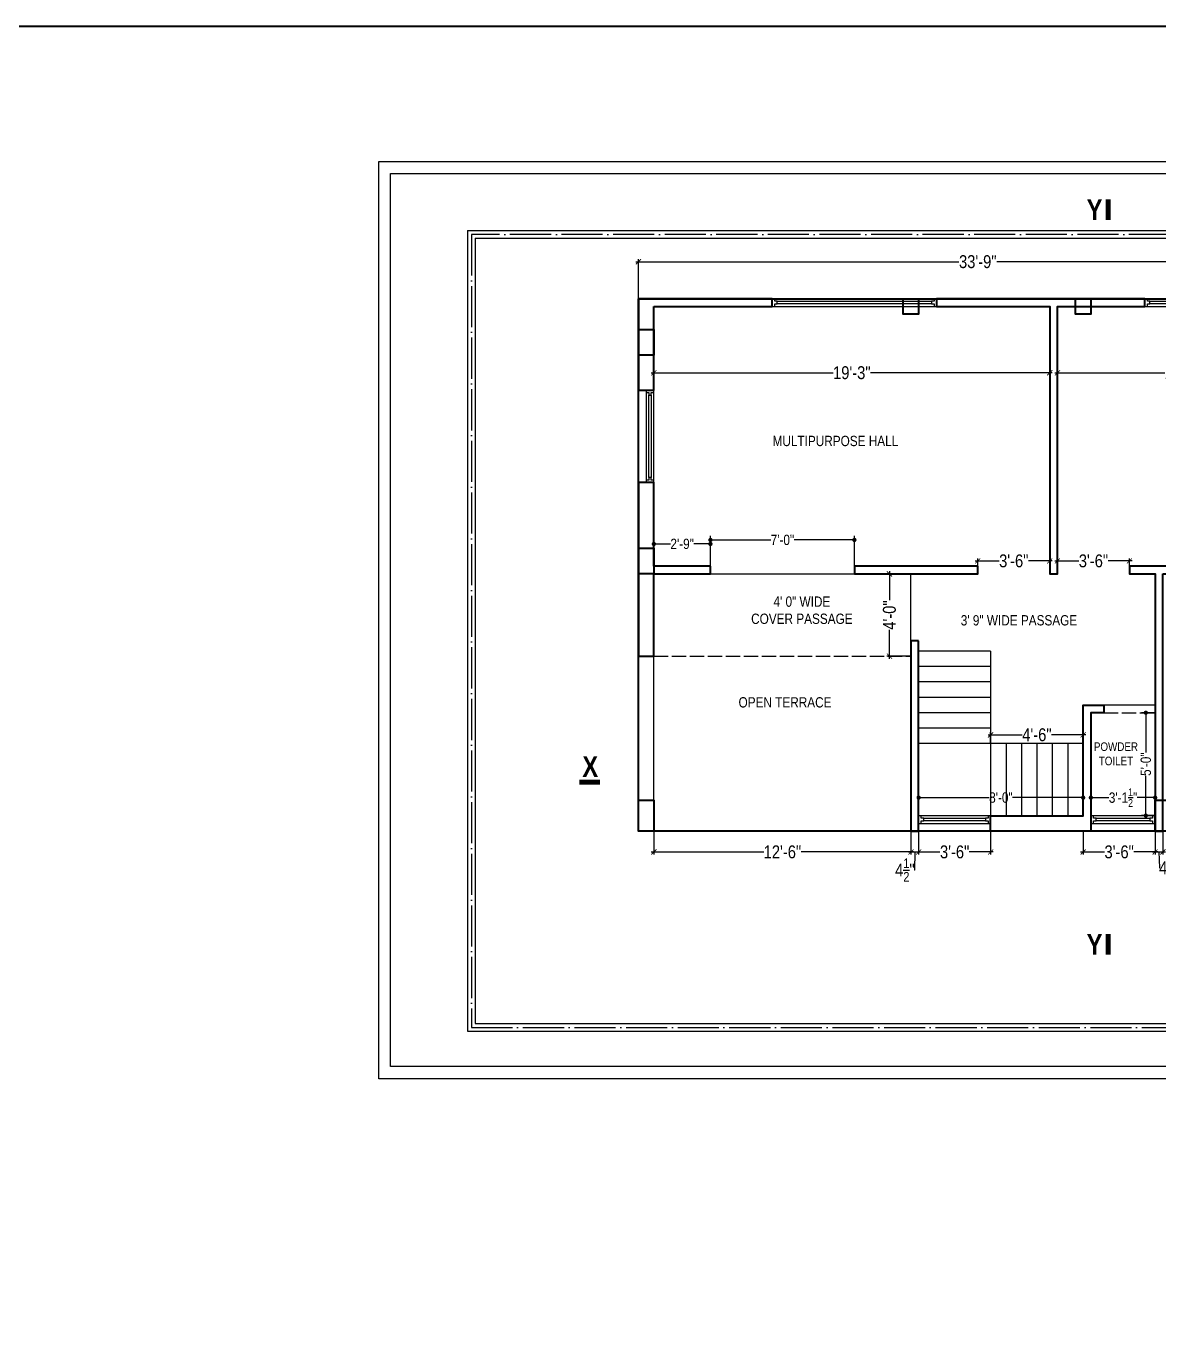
# Model space of a CAD drawing. Header units: millimetres. Extents: x 56222 to 120458, y -162468 to -121287.
# Drawn here: x 119371 to 120032, y -161524 to -160766 of the extents above; entities that cross this region are included whole.
import ezdxf

# ---------------------------------------------------------------- set-up
doc = ezdxf.new("R2010")
doc.units = ezdxf.units.MM
doc.header["$MEASUREMENT"] = 0
doc.header["$PDMODE"] = 35
doc.linetypes.add('ACAD_ISO02W100', pattern=[15, 12, -3])
doc.linetypes.add('ACAD_ISO04W100', pattern=[30, 24, -3, 0, -3])
doc.layers.get('Defpoints').update_dxf_attribs({"color": 220})
for name, color, linetype, lineweight in [('COLUMN', 1, 'Continuous', 30), ('ELEVATION', 250, 'Continuous', 9), ('FIRST FLOOR', 7, 'Continuous', 9), ('FIRST FLOOR_( STAIR )', 47, 'Continuous', 9), ('GROUND FLOOR', 7, 'Continuous', 9), ('GROUND FLOOR ( DW_RAIL )', 7, 'Continuous', 9), ('SECOND FLOOR', 7, 'Continuous', 9), ('SECOND FLOOR  ( PLINE )', 251, 'Continuous', 30), ('SECOND FLOOR ( DIM )', 7, 'Continuous', 9), ('SECOND FLOOR ( DW_RAIL )', 7, 'Continuous', 9), ('SECOND FLOOR ( PLine )', 7, 'Continuous', 30), ('SECOND FLOOR ( TEXT )', 7, 'Continuous', 9), ('SECTION', 7, 'Continuous', 9), ('X_SHEET', 7, 'Continuous', 9)]:
    doc.layers.add(name, color=color, linetype=linetype, lineweight=lineweight)
doc.styles.add('Cn BT~6', font='swissc.ttf', dxfattribs={"height": 6})
doc.styles.add("Cn_BT_0'-0", font='swissc.ttf')
doc.styles.add('Cn_BT_7½', font='swissc.ttf', dxfattribs={"height": 7.5})
doc.styles.add('KATHA', font='swissc.ttf')
doc.dimstyles.new('Cn BT~6', dxfattribs={"dimtxt": 0.18, "dimasz": 2.5, "dimexe": 2.5, "dimexo": 0, "dimgap": 0.09, "dimtad": 0, "dimdec": 3, "dimzin": 3, "dimdsep": 46, "dimlunit": 4, "dimtxsty": 'Cn BT~6', "dimblk": 'DOT', "dimcen": 0.09, "dimdle": 2, "dimclrd": 250, "dimclre": 250, "dimclrt": 5, "dimadec": 0, "dimazin": 0, "dimtfac": 0.75, "dimtdec": 3, "dimtofl": 0, "dimtmove": 0, "dimatfit": 3, "dimfxl": 1, "dimtolj": 1, "dimtzin": 0, "dimlwd": 15, "dimlwe": 15, "dimarcsym": 0})
doc.dimstyles.new('Cn_BT_7½', dxfattribs={"dimtxt": 9, "dimasz": 3, "dimexe": 1.5, "dimexo": 0, "dimgap": 0.09, "dimtad": 0, "dimdec": 3, "dimzin": 3, "dimdsep": 46, "dimlunit": 4, "dimtxsty": 'Cn_BT_7½', "dimblk": 'ARCHTICK', "dimcen": 0.09, "dimdle": 1.5, "dimclrd": 251, "dimclre": 251, "dimclrt": 14, "dimadec": 0, "dimazin": 0, "dimtfac": 0.75, "dimtdec": 3, "dimtofl": 0, "dimtmove": 0, "dimatfit": 3, "dimfxl": 0, "dimtolj": 1, "dimtzin": 0, "dimlwd": 15, "dimlwe": 15, "dimarcsym": 0})

# ---------------------------------------------------------------- blocks, each defined once
blk = doc.blocks.new('_ArchTick')
at = {"color": 0, "linetype": 'ByBlock', "const_width": 0.15}
blk.add_lwpolyline([(-0.5, -0.5), (0.5, 0.5)], dxfattribs=at)
blk = doc.blocks.new('*D501')
at = {"layer": 'Defpoints', "color": 0, "transparency": 16777216}
for p in [(119972.99, -160957.75), (120119.99, -160957.75), (120119.99, -160967.95)]:
    blk.add_point(p, dxfattribs=at)
at = {"layer": 'SECOND FLOOR ( DIM )', "color": 251, "lineweight": 15, "transparency": 16777216}
for p, q in [((119972.99, -160957.75), (119972.99, -160969.45)), ((120119.99, -160957.75), (120119.99, -160969.45)), ((119971.49, -160967.95), (120035.63, -160967.95)), ((120121.49, -160967.95), (120057.35, -160967.95))]:
    blk.add_line(p, q, dxfattribs=at)
at = {"layer": 'SECOND FLOOR ( DIM )', "color": 251, "lineweight": 15, "transparency": 16777216, "xscale": 3, "yscale": 3, "zscale": 3, "rotation": 180}
blk.add_blockref('_ArchTick', (119972.99, -160967.95), dxfattribs=at)
at = {"layer": 'SECOND FLOOR ( DIM )', "color": 251, "lineweight": 15, "transparency": 16777216, "xscale": 3, "yscale": 3, "zscale": 3}
blk.add_blockref('_ArchTick', (120119.99, -160967.95), dxfattribs=at)
at = {"layer": 'SECOND FLOOR ( DIM )', "color": 14, "transparency": 16777216, "insert": (120046.49, -160967.95), "char_height": 7.5, "attachment_point": 5, "style": 'Cn_BT_7½'}
blk.add_mtext('\\A1;12\'-3"', dxfattribs=at)
blk = doc.blocks.new('*D502')
at = {"layer": 'Defpoints', "color": 0, "transparency": 16777216}
for p in [(119737.49, -160957.75), (119968.49, -160957.75), (119737.49, -160967.95)]:
    blk.add_point(p, dxfattribs=at)
at = {"layer": 'SECOND FLOOR ( DIM )', "color": 251, "lineweight": 15, "transparency": 16777216}
for p, q in [((119737.49, -160957.75), (119737.49, -160969.45)), ((119968.49, -160957.75), (119968.49, -160969.45)), ((119735.99, -160967.95), (119842.13, -160967.95)), ((119969.99, -160967.95), (119863.85, -160967.95))]:
    blk.add_line(p, q, dxfattribs=at)
at = {"layer": 'SECOND FLOOR ( DIM )', "color": 251, "lineweight": 15, "transparency": 16777216, "xscale": 3, "yscale": 3, "zscale": 3, "rotation": 180}
blk.add_blockref('_ArchTick', (119737.49, -160967.95), dxfattribs=at)
at = {"layer": 'SECOND FLOOR ( DIM )', "color": 251, "lineweight": 15, "transparency": 16777216, "xscale": 3, "yscale": 3, "zscale": 3}
blk.add_blockref('_ArchTick', (119968.49, -160967.95), dxfattribs=at)
at = {"layer": 'SECOND FLOOR ( DIM )', "color": 14, "transparency": 16777216, "insert": (119852.99, -160967.95), "char_height": 7.5, "attachment_point": 5, "style": 'Cn_BT_7½'}
blk.add_mtext('\\A1;19\'-3"', dxfattribs=at)
blk = doc.blocks.new('*D503')
at = {"layer": 'Defpoints', "color": 0, "transparency": 16777216}
for p in [(119728.49, -160903.19), (119728.49, -160924.75), (120133.49, -160924.75)]:
    blk.add_point(p, dxfattribs=at)
at = {"layer": 'SECOND FLOOR ( DIM )', "color": 251, "lineweight": 15, "transparency": 16777216}
for p, q in [((119726.99, -160903.19), (119915.45, -160903.19)), ((119728.49, -160924.75), (119728.49, -160901.69)), ((120134.99, -160903.19), (119937.52, -160903.19)), ((120133.49, -160924.75), (120133.49, -160901.69))]:
    blk.add_line(p, q, dxfattribs=at)
at = {"layer": 'SECOND FLOOR ( DIM )', "color": 251, "lineweight": 15, "transparency": 16777216, "xscale": 3, "yscale": 3, "zscale": 3, "rotation": 180}
blk.add_blockref('_ArchTick', (119728.49, -160903.19), dxfattribs=at)
at = {"layer": 'SECOND FLOOR ( DIM )', "color": 251, "lineweight": 15, "transparency": 16777216, "xscale": 3, "yscale": 3, "zscale": 3}
blk.add_blockref('_ArchTick', (120133.49, -160903.19), dxfattribs=at)
at = {"layer": 'SECOND FLOOR ( DIM )', "color": 14, "transparency": 16777216, "insert": (119926.49, -160903.19), "char_height": 7.5, "attachment_point": 5, "style": 'Cn_BT_7½'}
blk.add_mtext('\\A1;33\'-9"', dxfattribs=at)
blk = doc.blocks.new('_Dot')
at = {"color": 0, "linetype": 'ByBlock', "lineweight": -2}
blk.add_line((-0.5, 0), (-1, 0), dxfattribs=at)
at = {"color": 0, "linetype": 'ByBlock', "const_width": 0.5}
blk.add_lwpolyline([(-0.25, 0, 1), (0.25, 0, 1)], format="xyb", close=True, dxfattribs=at)
blk = doc.blocks.new('*D504')
at = {"layer": 'Defpoints', "color": 0, "transparency": 16777216}
for p in [(119891.99, -161208.25), (119987.99, -161208.25), (119987.99, -161215.73)]:
    blk.add_point(p, dxfattribs=at)
at = {"layer": 'SECOND FLOOR ( DIM )', "color": 250, "lineweight": 15, "transparency": 16777216}
for p, q in [((119891.99, -161208.25), (119891.99, -161218.23)), ((119987.99, -161208.25), (119987.99, -161218.23)), ((119894.49, -161215.73), (119933.15, -161215.73)), ((119985.49, -161215.73), (119946.83, -161215.73))]:
    blk.add_line(p, q, dxfattribs=at)
at = {"layer": 'SECOND FLOOR ( DIM )', "color": 250, "lineweight": 15, "transparency": 16777216, "xscale": 2.5, "yscale": 2.5, "zscale": 2.5, "rotation": 180}
blk.add_blockref('_Dot', (119891.99, -161215.73), dxfattribs=at)
at = {"layer": 'SECOND FLOOR ( DIM )', "color": 250, "lineweight": 15, "transparency": 16777216, "xscale": 2.5, "yscale": 2.5, "zscale": 2.5}
blk.add_blockref('_Dot', (119987.99, -161215.73), dxfattribs=at)
at = {"layer": 'SECOND FLOOR ( DIM )', "color": 5, "transparency": 16777216, "insert": (119939.99, -161215.73), "char_height": 6, "attachment_point": 5, "style": 'Cn BT~6'}
blk.add_mtext('\\A1;8\'-0"', dxfattribs=at)
blk = doc.blocks.new('*D505')
at = {"layer": 'Defpoints', "color": 0, "transparency": 16777216}
for p in [(119933.99, -161184.25), (119987.99, -161179.11), (119987.99, -161184.25)]:
    blk.add_point(p, dxfattribs=at)
at = {"layer": 'SECOND FLOOR ( DIM )', "color": 251, "lineweight": 15, "transparency": 16777216}
for p, q in [((119933.99, -161184.25), (119933.99, -161177.61)), ((119987.99, -161184.25), (119987.99, -161177.61)), ((119932.49, -161179.11), (119952.39, -161179.11)), ((119989.49, -161179.11), (119969.59, -161179.11))]:
    blk.add_line(p, q, dxfattribs=at)
at = {"layer": 'SECOND FLOOR ( DIM )', "color": 251, "lineweight": 15, "transparency": 16777216, "xscale": 3, "yscale": 3, "zscale": 3, "rotation": 180}
blk.add_blockref('_ArchTick', (119933.99, -161179.11), dxfattribs=at)
at = {"layer": 'SECOND FLOOR ( DIM )', "color": 251, "lineweight": 15, "transparency": 16777216, "xscale": 3, "yscale": 3, "zscale": 3}
blk.add_blockref('_ArchTick', (119987.99, -161179.11), dxfattribs=at)
at = {"layer": 'SECOND FLOOR ( DIM )', "color": 14, "transparency": 16777216, "insert": (119960.99, -161179.11), "char_height": 7.5, "attachment_point": 5, "style": 'Cn_BT_7½'}
blk.add_mtext('\\A1;4\'-6"', dxfattribs=at)
blk = doc.blocks.new('*D506')
at = {"layer": 'Defpoints', "color": 0, "transparency": 16777216}
for p in [(119737.49, -161235.25), (119887.49, -161235.25), (119887.49, -161247.43)]:
    blk.add_point(p, dxfattribs=at)
at = {"layer": 'SECOND FLOOR ( DIM )', "color": 251, "lineweight": 15, "transparency": 16777216}
for p, q in [((119737.49, -161235.25), (119737.49, -161248.93)), ((119887.49, -161235.25), (119887.49, -161248.93)), ((119735.99, -161247.43), (119801.63, -161247.43)), ((119888.99, -161247.43), (119823.35, -161247.43))]:
    blk.add_line(p, q, dxfattribs=at)
at = {"layer": 'SECOND FLOOR ( DIM )', "color": 251, "lineweight": 15, "transparency": 16777216, "xscale": 3, "yscale": 3, "zscale": 3, "rotation": 180}
blk.add_blockref('_ArchTick', (119737.49, -161247.43), dxfattribs=at)
at = {"layer": 'SECOND FLOOR ( DIM )', "color": 251, "lineweight": 15, "transparency": 16777216, "xscale": 3, "yscale": 3, "zscale": 3}
blk.add_blockref('_ArchTick', (119887.49, -161247.43), dxfattribs=at)
at = {"layer": 'SECOND FLOOR ( DIM )', "color": 14, "transparency": 16777216, "insert": (119812.49, -161247.43), "char_height": 7.5, "attachment_point": 5, "style": 'Cn_BT_7½'}
blk.add_mtext('\\A1;12\'-6"', dxfattribs=at)
blk = doc.blocks.new('*D507')
at = {"layer": 'Defpoints', "color": 0, "transparency": 16777216}
for p in [(119887.49, -161235.25), (119891.99, -161235.25), (119891.99, -161247.43)]:
    blk.add_point(p, dxfattribs=at)
at = {"layer": 'SECOND FLOOR ( DIM )', "color": 251, "lineweight": 15, "transparency": 16777216}
for p, q in [((119887.49, -161235.25), (119887.49, -161248.93)), ((119891.99, -161235.25), (119891.99, -161248.93)), ((119885.99, -161247.43), (119893.49, -161247.43)), ((119889.74, -161247.43), (119889.51, -161257.98)), ((119889.51, -161257.98), (119889.33, -161257.98))]:
    blk.add_line(p, q, dxfattribs=at)
at = {"layer": 'SECOND FLOOR ( DIM )', "color": 251, "lineweight": 15, "transparency": 16777216, "xscale": 3, "yscale": 3, "zscale": 3, "rotation": 180}
blk.add_blockref('_ArchTick', (119887.49, -161247.43), dxfattribs=at)
at = {"layer": 'SECOND FLOOR ( DIM )', "color": 251, "lineweight": 15, "transparency": 16777216, "xscale": 3, "yscale": 3, "zscale": 3}
blk.add_blockref('_ArchTick', (119891.99, -161247.43), dxfattribs=at)
at = {"layer": 'SECOND FLOOR ( DIM )', "color": 14, "transparency": 16777216, "insert": (119883.96, -161257.98), "char_height": 7.5, "attachment_point": 5, "style": 'Cn_BT_7½'}
blk.add_mtext('\\A1;4{\\H0.75x;\\S1/2;}"', dxfattribs=at)
blk = doc.blocks.new('*D508')
at = {"layer": 'Defpoints', "color": 0, "transparency": 16777216}
for p in [(119891.99, -161235.25), (119933.99, -161235.25), (119933.99, -161247.43)]:
    blk.add_point(p, dxfattribs=at)
at = {"layer": 'SECOND FLOOR ( DIM )', "color": 251, "lineweight": 15, "transparency": 16777216}
for p, q in [((119891.99, -161235.25), (119891.99, -161248.93)), ((119933.99, -161235.25), (119933.99, -161248.93)), ((119890.49, -161247.43), (119904.44, -161247.43)), ((119935.49, -161247.43), (119921.54, -161247.43))]:
    blk.add_line(p, q, dxfattribs=at)
at = {"layer": 'SECOND FLOOR ( DIM )', "color": 251, "lineweight": 15, "transparency": 16777216, "xscale": 3, "yscale": 3, "zscale": 3, "rotation": 180}
blk.add_blockref('_ArchTick', (119891.99, -161247.43), dxfattribs=at)
at = {"layer": 'SECOND FLOOR ( DIM )', "color": 251, "lineweight": 15, "transparency": 16777216, "xscale": 3, "yscale": 3, "zscale": 3}
blk.add_blockref('_ArchTick', (119933.99, -161247.43), dxfattribs=at)
at = {"layer": 'SECOND FLOOR ( DIM )', "color": 14, "transparency": 16777216, "insert": (119912.99, -161247.43), "char_height": 7.5, "attachment_point": 5, "style": 'Cn_BT_7½'}
blk.add_mtext('\\A1;3\'-6"', dxfattribs=at)
blk = doc.blocks.new('*D509')
at = {"layer": 'Defpoints', "color": 0, "transparency": 16777216}
for p in [(119987.99, -161235.25), (120029.99, -161235.25), (120029.99, -161247.43)]:
    blk.add_point(p, dxfattribs=at)
at = {"layer": 'SECOND FLOOR ( DIM )', "color": 251, "lineweight": 15, "transparency": 16777216}
for p, q in [((119987.99, -161235.25), (119987.99, -161248.93)), ((120029.99, -161235.25), (120029.99, -161248.93)), ((119986.49, -161247.43), (120000.44, -161247.43)), ((120031.49, -161247.43), (120017.54, -161247.43))]:
    blk.add_line(p, q, dxfattribs=at)
at = {"layer": 'SECOND FLOOR ( DIM )', "color": 251, "lineweight": 15, "transparency": 16777216, "xscale": 3, "yscale": 3, "zscale": 3, "rotation": 180}
blk.add_blockref('_ArchTick', (119987.99, -161247.43), dxfattribs=at)
at = {"layer": 'SECOND FLOOR ( DIM )', "color": 251, "lineweight": 15, "transparency": 16777216, "xscale": 3, "yscale": 3, "zscale": 3}
blk.add_blockref('_ArchTick', (120029.99, -161247.43), dxfattribs=at)
at = {"layer": 'SECOND FLOOR ( DIM )', "color": 14, "transparency": 16777216, "insert": (120008.99, -161247.43), "char_height": 7.5, "attachment_point": 5, "style": 'Cn_BT_7½'}
blk.add_mtext('\\A1;3\'-6"', dxfattribs=at)
blk = doc.blocks.new('*D511')
at = {"layer": 'Defpoints', "color": 0, "transparency": 16777216}
for p in [(120029.99, -161235.25), (120034.49, -161235.25), (120034.49, -161247.43)]:
    blk.add_point(p, dxfattribs=at)
at = {"layer": 'SECOND FLOOR ( DIM )', "color": 251, "lineweight": 15, "transparency": 16777216}
for p, q in [((120029.99, -161235.25), (120029.99, -161248.93)), ((120034.49, -161235.25), (120034.49, -161248.93)), ((120028.49, -161247.43), (120035.99, -161247.43)), ((120032.24, -161247.43), (120032.47, -161256.71)), ((120032.47, -161256.71), (120032.65, -161256.71))]:
    blk.add_line(p, q, dxfattribs=at)
at = {"layer": 'SECOND FLOOR ( DIM )', "color": 251, "lineweight": 15, "transparency": 16777216, "xscale": 3, "yscale": 3, "zscale": 3, "rotation": 180}
blk.add_blockref('_ArchTick', (120029.99, -161247.43), dxfattribs=at)
at = {"layer": 'SECOND FLOOR ( DIM )', "color": 251, "lineweight": 15, "transparency": 16777216, "xscale": 3, "yscale": 3, "zscale": 3}
blk.add_blockref('_ArchTick', (120034.49, -161247.43), dxfattribs=at)
at = {"layer": 'SECOND FLOOR ( DIM )', "color": 14, "transparency": 16777216, "insert": (120038.01, -161256.71), "char_height": 7.5, "attachment_point": 5, "style": 'Cn_BT_7½'}
blk.add_mtext('\\A1;4{\\H0.75x;\\S1/2;}"', dxfattribs=at)
blk = doc.blocks.new('*D514')
at = {"layer": 'Defpoints', "color": 0, "transparency": 16777216}
for p in [(119891.99, -161085.25), (119874.94, -161133.25), (119887.49, -161133.25)]:
    blk.add_point(p, dxfattribs=at)
at = {"layer": 'SECOND FLOOR ( DIM )', "color": 251, "lineweight": 15, "transparency": 16777216}
for p, q in [((119891.99, -161085.25), (119873.44, -161085.25)), ((119874.94, -161083.75), (119874.94, -161100.65)), ((119874.94, -161134.75), (119874.94, -161117.85)), ((119887.49, -161133.25), (119873.44, -161133.25))]:
    blk.add_line(p, q, dxfattribs=at)
at = {"layer": 'SECOND FLOOR ( DIM )', "color": 251, "lineweight": 15, "transparency": 16777216, "xscale": 3, "yscale": 3, "zscale": 3}
for p, rotation in [((119874.94, -161085.25), 90), ((119874.94, -161133.25), 270)]:
    blk.add_blockref('_ArchTick', p, dxfattribs=dict(at, rotation=rotation))
at = {"layer": 'SECOND FLOOR ( DIM )', "color": 14, "transparency": 16777216, "insert": (119874.94, -161109.25), "char_height": 7.5, "attachment_point": 5, "rotation": 90, "style": 'Cn_BT_7½'}
blk.add_mtext('\\A1;4\'-0"', dxfattribs=at)
blk = doc.blocks.new('*D516')
at = {"layer": 'Defpoints', "color": 0, "transparency": 16777216}
for p in [(119972.99, -161077.7), (119972.99, -161085.25), (120014.99, -161085.25)]:
    blk.add_point(p, dxfattribs=at)
at = {"layer": 'SECOND FLOOR ( DIM )', "color": 251, "lineweight": 15, "transparency": 16777216}
for p, q in [((119971.49, -161077.7), (119985.44, -161077.7)), ((119972.99, -161085.25), (119972.99, -161076.2)), ((120016.49, -161077.7), (120002.54, -161077.7)), ((120014.99, -161085.25), (120014.99, -161076.2))]:
    blk.add_line(p, q, dxfattribs=at)
at = {"layer": 'SECOND FLOOR ( DIM )', "color": 251, "lineweight": 15, "transparency": 16777216, "xscale": 3, "yscale": 3, "zscale": 3, "rotation": 180}
blk.add_blockref('_ArchTick', (119972.99, -161077.7), dxfattribs=at)
at = {"layer": 'SECOND FLOOR ( DIM )', "color": 251, "lineweight": 15, "transparency": 16777216, "xscale": 3, "yscale": 3, "zscale": 3}
blk.add_blockref('_ArchTick', (120014.99, -161077.7), dxfattribs=at)
at = {"layer": 'SECOND FLOOR ( DIM )', "color": 14, "transparency": 16777216, "insert": (119993.99, -161077.7), "char_height": 7.5, "attachment_point": 5, "style": 'Cn_BT_7½'}
blk.add_mtext('\\A1;3\'-6"', dxfattribs=at)
blk = doc.blocks.new('*D517')
at = {"layer": 'Defpoints', "color": 0, "transparency": 16777216}
for p in [(119926.49, -161077.7), (119926.49, -161085.25), (119968.49, -161085.25)]:
    blk.add_point(p, dxfattribs=at)
at = {"layer": 'SECOND FLOOR ( DIM )', "color": 251, "lineweight": 15, "transparency": 16777216}
for p, q in [((119924.99, -161077.7), (119938.94, -161077.7)), ((119926.49, -161085.25), (119926.49, -161076.2)), ((119969.99, -161077.7), (119956.04, -161077.7)), ((119968.49, -161085.25), (119968.49, -161076.2))]:
    blk.add_line(p, q, dxfattribs=at)
at = {"layer": 'SECOND FLOOR ( DIM )', "color": 251, "lineweight": 15, "transparency": 16777216, "xscale": 3, "yscale": 3, "zscale": 3, "rotation": 180}
blk.add_blockref('_ArchTick', (119926.49, -161077.7), dxfattribs=at)
at = {"layer": 'SECOND FLOOR ( DIM )', "color": 251, "lineweight": 15, "transparency": 16777216, "xscale": 3, "yscale": 3, "zscale": 3}
blk.add_blockref('_ArchTick', (119968.49, -161077.7), dxfattribs=at)
at = {"layer": 'SECOND FLOOR ( DIM )', "color": 14, "transparency": 16777216, "insert": (119947.49, -161077.7), "char_height": 7.5, "attachment_point": 5, "style": 'Cn_BT_7½'}
blk.add_mtext('\\A1;3\'-6"', dxfattribs=at)
blk = doc.blocks.new('*D518')
at = {"layer": 'Defpoints', "color": 0, "transparency": 16777216}
for p in [(119992.49, -161208.25), (120029.99, -161208.25), (120029.99, -161215.73)]:
    blk.add_point(p, dxfattribs=at)
at = {"layer": 'SECOND FLOOR ( DIM )', "color": 250, "lineweight": 15, "transparency": 16777216}
for p, q in [((119992.49, -161208.25), (119992.49, -161218.23)), ((120029.99, -161208.25), (120029.99, -161218.23)), ((119994.99, -161215.73), (120003.04, -161215.73)), ((120027.49, -161215.73), (120019.44, -161215.73))]:
    blk.add_line(p, q, dxfattribs=at)
at = {"layer": 'SECOND FLOOR ( DIM )', "color": 250, "lineweight": 15, "transparency": 16777216, "xscale": 2.5, "yscale": 2.5, "zscale": 2.5, "rotation": 180}
blk.add_blockref('_Dot', (119992.49, -161215.73), dxfattribs=at)
at = {"layer": 'SECOND FLOOR ( DIM )', "color": 250, "lineweight": 15, "transparency": 16777216, "xscale": 2.5, "yscale": 2.5, "zscale": 2.5}
blk.add_blockref('_Dot', (120029.99, -161215.73), dxfattribs=at)
at = {"layer": 'SECOND FLOOR ( DIM )', "color": 5, "transparency": 16777216, "insert": (120011.24, -161215.73), "char_height": 6, "attachment_point": 5, "style": 'Cn BT~6'}
blk.add_mtext('\\A1;3\'-1{\\H0.75x;\\S1/2;}"', dxfattribs=at)
blk = doc.blocks.new('*D519')
at = {"layer": 'Defpoints', "color": 0, "transparency": 16777216}
for p in [(120024.55, -161166.25), (120029.99, -161166.25), (120029.99, -161226.25)]:
    blk.add_point(p, dxfattribs=at)
at = {"layer": 'SECOND FLOOR ( DIM )', "color": 250, "lineweight": 15, "transparency": 16777216}
for p, q in [((120029.99, -161166.25), (120022.05, -161166.25)), ((120024.55, -161168.75), (120024.55, -161189.41)), ((120024.55, -161223.75), (120024.55, -161203.1)), ((120029.99, -161226.25), (120022.05, -161226.25))]:
    blk.add_line(p, q, dxfattribs=at)
at = {"layer": 'SECOND FLOOR ( DIM )', "color": 250, "lineweight": 15, "transparency": 16777216, "xscale": 2.5, "yscale": 2.5, "zscale": 2.5}
for p, rotation in [((120024.55, -161166.25), 90), ((120024.55, -161226.25), 270)]:
    blk.add_blockref('_Dot', p, dxfattribs=dict(at, rotation=rotation))
at = {"layer": 'SECOND FLOOR ( DIM )', "color": 5, "transparency": 16777216, "insert": (120024.55, -161196.25), "char_height": 6, "attachment_point": 5, "rotation": 90, "style": 'Cn BT~6'}
blk.add_mtext('\\A1;5\'-0"', dxfattribs=at)
blk = doc.blocks.new('*D530')
at = {"layer": 'Defpoints', "color": 0, "transparency": 16777216}
for p in [(119770.49, -161067.77), (119737.49, -161080.75), (119770.49, -161080.75)]:
    blk.add_point(p, dxfattribs=at)
at = {"layer": 'ELEVATION', "color": 250, "lineweight": 15, "transparency": 16777216}
for p, q in [((119737.49, -161080.75), (119737.49, -161065.27)), ((119739.99, -161067.77), (119747.16, -161067.77)), ((119767.99, -161067.77), (119760.82, -161067.77)), ((119770.49, -161080.75), (119770.49, -161065.27))]:
    blk.add_line(p, q, dxfattribs=at)
at = {"layer": 'ELEVATION', "color": 250, "lineweight": 15, "transparency": 16777216, "xscale": 2.5, "yscale": 2.5, "zscale": 2.5, "rotation": 180}
blk.add_blockref('_Dot', (119737.49, -161067.77), dxfattribs=at)
at = {"layer": 'ELEVATION', "color": 250, "lineweight": 15, "transparency": 16777216, "xscale": 2.5, "yscale": 2.5, "zscale": 2.5}
blk.add_blockref('_Dot', (119770.49, -161067.77), dxfattribs=at)
at = {"layer": 'ELEVATION', "color": 5, "transparency": 16777216, "insert": (119753.99, -161067.77), "char_height": 6, "attachment_point": 5, "style": 'Cn BT~6'}
blk.add_mtext('\\A1;2\'-9"', dxfattribs=at)
blk = doc.blocks.new('*D531')
at = {"layer": 'Defpoints', "color": 0, "transparency": 16777216}
for p in [(119854.49, -161065.46), (119770.49, -161080.75), (119854.49, -161080.75)]:
    blk.add_point(p, dxfattribs=at)
at = {"layer": 'ELEVATION', "color": 250, "lineweight": 15, "transparency": 16777216}
for p, q in [((119770.49, -161080.75), (119770.49, -161062.96)), ((119854.49, -161080.75), (119854.49, -161062.96)), ((119772.99, -161065.46), (119805.65, -161065.46)), ((119851.99, -161065.46), (119819.33, -161065.46))]:
    blk.add_line(p, q, dxfattribs=at)
at = {"layer": 'ELEVATION', "color": 250, "lineweight": 15, "transparency": 16777216, "xscale": 2.5, "yscale": 2.5, "zscale": 2.5, "rotation": 180}
blk.add_blockref('_Dot', (119770.49, -161065.46), dxfattribs=at)
at = {"layer": 'ELEVATION', "color": 250, "lineweight": 15, "transparency": 16777216, "xscale": 2.5, "yscale": 2.5, "zscale": 2.5}
blk.add_blockref('_Dot', (119854.49, -161065.46), dxfattribs=at)
at = {"layer": 'ELEVATION', "color": 5, "transparency": 16777216, "insert": (119812.49, -161065.46), "char_height": 6, "attachment_point": 5, "style": 'Cn BT~6'}
blk.add_mtext('\\A1;7\'-0"', dxfattribs=at)

msp = doc.modelspace()

# ---------------------------------------------------------------- linework, layer by layer
at = {"layer": 'COLUMN'}
for points in [[(119882.98909, -160924.7529), (119891.98909, -160924.7529), (119891.98909, -160933.7529), (119882.98909, -160933.7529)], [(119983.48909, -160924.7529), (119992.48909, -160924.7529), (119992.48909, -160933.7529), (119983.48909, -160933.7529)], [(119728.48909, -160942.7529), (119737.48909, -160942.7529), (119737.48909, -160957.7529), (119728.48909, -160957.7529)], [(119728.48909, -161070.2529), (119737.48909, -161070.2529), (119737.48909, -161085.2529), (119728.48909, -161085.2529)], [(119728.48909, -161217.2529), (119737.48909, -161217.2529), (119737.48909, -161235.2529), (119728.48909, -161235.2529)], [(120029.98909, -161217.2529), (120038.98909, -161217.2529), (120038.98909, -161235.2529), (120029.98909, -161235.2529)]]:
    msp.add_lwpolyline(points, close=True, dxfattribs=at)
at = {"layer": 'Defpoints', "color": 6, "lineweight": 30}
msp.add_lwpolyline([(119728.48909, -160924.7529), (120128.98909, -160924.75288), (120128.9891, -161235.2529), (119728.48909, -161235.2529)], close=True, dxfattribs=at)
at = {"layer": 'FIRST FLOOR', "color": 1}
msp.add_line((119933.98909, -161226.2529), (119933.98909, -161235.2529), dxfattribs=at)
at = {"layer": 'FIRST FLOOR_( STAIR )'}
for p, q in [((119933.98909, -161130.2529), (119891.98909, -161130.2529)), ((119933.98909, -161130.2529), (119933.98909, -161226.2529)), ((119933.98909, -161139.2529), (119891.98909, -161139.2529)), ((119933.98909, -161148.2529), (119891.98909, -161148.2529)), ((119933.98909, -161157.2529), (119891.98909, -161157.2529)), ((119933.98909, -161166.2529), (119891.98909, -161166.2529)), ((119933.98909, -161175.2529), (119891.98909, -161175.2529)), ((119987.98909, -161184.2529), (119891.98909, -161184.2529)), ((119942.98909, -161184.2529), (119942.98909, -161226.2529)), ((119951.98909, -161184.2529), (119951.98909, -161226.2529)), ((119960.98909, -161184.2529), (119960.98909, -161226.2529)), ((119969.98909, -161184.2529), (119969.98909, -161226.2529)), ((119978.98909, -161184.2529), (119978.98909, -161226.2529))]:
    msp.add_line(p, q, dxfattribs=at)
at = {"layer": 'GROUND FLOOR'}
for p, q in [((119628.73909, -160885.0029), (120128.98907, -160885.0029)), ((119628.73909, -160885.0029), (119628.73909, -161352.0029)), ((119633.23909, -160889.5029), (120128.98907, -160889.5029)), ((119633.23909, -160889.5029), (119633.23909, -161347.5029)), ((119628.73909, -161352.0029), (120128.98909, -161352.0029)), ((119633.23909, -161347.5029), (120128.98909, -161347.5029))]:
    msp.add_line(p, q, dxfattribs=at)
at = {"layer": 'GROUND FLOOR', "color": 1, "linetype": 'ACAD_ISO04W100'}
msp.add_lwpolyline([(120128.98907, -160887.2529), (119630.98909, -160887.2529), (119630.98909, -161349.7529), (120128.98909, -161349.7529)], dxfattribs=at)
at = {"layer": 'GROUND FLOOR ( DW_RAIL )'}
for points in [[(119933.98909, -161226.2529), (119932.48909, -161226.2529), (119932.48909, -161227.7529), (119930.98909, -161227.7529), (119930.98909, -161229.2529), (119894.98909, -161229.2529), (119894.98909, -161227.7529), (119893.48909, -161227.7529), (119893.48909, -161226.2529), (119891.98909, -161226.2529), (119891.98909, -161230.7529), (119893.48909, -161230.7529), (119893.48909, -161229.2529), (119894.98909, -161229.2529), (119894.98909, -161227.7529), (119930.98909, -161227.7529), (119930.98909, -161229.2529), (119932.48909, -161229.2529), (119932.48909, -161230.7529), (119933.98909, -161230.7529), (119933.98909, -161226.2529), (119891.98909, -161226.2529), (119891.98909, -161230.7529), (119933.98909, -161230.7529)], [(120029.98909, -161226.2529), (120028.48909, -161226.2529), (120028.48909, -161227.7529), (120026.98909, -161227.7529), (120026.98909, -161229.2529), (119995.48909, -161229.2529), (119995.48909, -161227.7529), (119993.98909, -161227.7529), (119993.98909, -161226.2529), (119992.48909, -161226.2529), (119992.48909, -161230.7529), (119993.98909, -161230.7529), (119993.98909, -161229.2529), (119995.48909, -161229.2529), (119995.48909, -161227.7529), (120026.98909, -161227.7529), (120026.98909, -161229.2529), (120028.48909, -161229.2529), (120028.48909, -161230.7529), (120029.98909, -161230.7529), (120029.98909, -161226.2529), (119992.48909, -161226.2529), (119992.48909, -161230.7529), (120029.98909, -161230.7529)]]:
    msp.add_lwpolyline(points, close=True, dxfattribs=at)
at = {"layer": 'SECOND FLOOR'}
for p, q in [((119728.48909, -160924.7529), (120128.98909, -160924.7529)), ((119728.48909, -160924.7529), (119728.48909, -161235.2529)), ((119806.48909, -160924.7529), (119806.48909, -160929.2529)), ((119902.48909, -160924.7529), (119902.48909, -160929.2529)), ((120023.98909, -160924.7529), (120023.98909, -160929.2529)), ((119737.48909, -161080.7529), (119737.48909, -160929.2529)), ((119737.48909, -160929.2529), (119968.48909, -160929.2529)), ((119968.48909, -160929.2529), (119968.48909, -161085.2529)), ((119972.98909, -160929.2529), (120119.98909, -160929.2529)), ((119972.98909, -161085.2529), (119972.98909, -160929.2529)), ((119737.48909, -160978.0029), (119728.48909, -160978.0029)), ((119737.48909, -161032.0029), (119728.48909, -161032.0029)), ((119737.48909, -161080.7529), (119770.48909, -161080.7529)), ((119737.48909, -161085.2529), (119926.48909, -161085.2529)), ((119737.48909, -161235.2529), (119737.48909, -161085.2529)), ((119770.48909, -161085.2529), (119770.48909, -161080.7529)), ((119854.48909, -161080.7529), (119926.48909, -161080.7529)), ((119854.48909, -161085.2529), (119854.48909, -161080.7529)), ((119887.48909, -161235.2529), (119887.48909, -161085.2529)), ((119926.48909, -161085.2529), (119926.48909, -161080.7529)), ((119968.48909, -161085.2529), (119972.98909, -161085.2529)), ((120014.98909, -161080.7529), (120058.48909, -161080.7529)), ((120014.98909, -161085.2529), (120014.98909, -161080.7529)), ((120014.98909, -161085.2529), (120029.98909, -161085.2529)), ((120029.98909, -161085.2529), (120029.98909, -161235.2529)), ((119887.48909, -161124.2529), (119891.98909, -161124.2529)), ((119891.98909, -161235.2529), (119891.98909, -161124.2529)), ((119737.48909, -161133.2529), (119728.48909, -161133.2529)), ((119987.98909, -161161.7529), (119987.98909, -161226.2529)), ((120029.98909, -161161.7529), (119987.98909, -161161.7529)), ((119999.98909, -161161.7529), (119999.98909, -161166.2529)), ((119999.98909, -161166.2529), (119992.48909, -161166.2529)), ((119992.48909, -161166.2529), (119992.48909, -161235.2529)), ((119987.98909, -161226.2529), (119891.98909, -161226.2529)), ((120029.98909, -161226.2529), (119992.48909, -161226.2529)), ((120128.98909, -161235.2529), (119728.48909, -161235.2529))]:
    msp.add_line(p, q, dxfattribs=at)
at = {"layer": 'SECOND FLOOR', "linetype": 'ACAD_ISO02W100', "ltscale": 0.7}
msp.add_line((119999.98909, -161166.2529), (120029.98909, -161166.2529), dxfattribs=at)
at = {"layer": 'SECOND FLOOR', "color": 1, "linetype": 'ACAD_ISO02W100', "ltscale": 0.7}
msp.add_lwpolyline([(119737.48909, -161133.2529), (119887.48909, -161133.2529)], dxfattribs=at)
at = {"layer": 'SECOND FLOOR  ( PLINE )'}
for points in [[(119737.48909, -160929.2529), (119806.48909, -160929.2529), (119806.48909, -160924.7529), (119728.48909, -160924.7529), (119728.48909, -160978.0029), (119737.48909, -160978.0029)], [(120023.98909, -160924.7529), (119902.48909, -160924.7529), (119902.48909, -160929.2529), (119968.48909, -160929.2529), (119968.48909, -161085.2529), (119972.98909, -161085.2529), (119972.98909, -160929.2529), (120023.98909, -160929.2529)], [(119770.48909, -161080.7529), (119737.48909, -161080.7529), (119737.48909, -161032.0029), (119732.98909, -161032.0029), (119728.48909, -161032.0029), (119728.48909, -161133.2529), (119737.48909, -161133.2529), (119737.48909, -161085.2529), (119770.48909, -161085.2529)], [(119926.48909, -161080.7529), (119854.48909, -161080.7529), (119854.48909, -161085.2529), (119926.48909, -161085.2529)], [(119891.98909, -161124.2529), (119887.48909, -161124.2529), (119887.48909, -161235.2529), (119891.98909, -161235.2529)]]:
    msp.add_lwpolyline(points, close=True, dxfattribs=at)
at = {"layer": 'SECOND FLOOR ( DW_RAIL )'}
for points in [[(119902.48909, -160924.7529), (119900.98909, -160924.7529), (119900.98909, -160926.2529), (119899.48909, -160926.2529), (119899.48909, -160927.7529), (119809.48909, -160927.7529), (119809.48909, -160926.2529), (119807.98909, -160926.2529), (119807.98909, -160924.7529), (119806.48909, -160924.7529), (119806.48909, -160929.2529), (119807.98909, -160929.2529), (119807.98909, -160927.7529), (119809.48909, -160927.7529), (119809.48909, -160926.2529), (119899.48909, -160926.2529), (119899.48909, -160927.7529), (119900.98909, -160927.7529), (119900.98909, -160929.2529), (119902.48909, -160929.2529), (119902.48909, -160924.7529), (119806.48909, -160924.7529), (119806.48909, -160929.2529), (119902.48909, -160929.2529)], [(120083.98909, -160924.7529), (120082.48909, -160924.7529), (120082.48909, -160926.2529), (120080.98909, -160926.2529), (120080.98909, -160927.7529), (120026.98909, -160927.7529), (120026.98909, -160926.2529), (120025.48909, -160926.2529), (120025.48909, -160924.7529), (120023.98909, -160924.7529), (120023.98909, -160929.2529), (120025.48909, -160929.2529), (120025.48909, -160927.7529), (120026.98909, -160927.7529), (120026.98909, -160926.2529), (120080.98909, -160926.2529), (120080.98909, -160927.7529), (120082.48909, -160927.7529), (120082.48909, -160929.2529), (120083.98909, -160929.2529), (120083.98909, -160924.7529), (120023.98909, -160924.7529), (120023.98909, -160929.2529), (120083.98909, -160929.2529)], [(119737.48909, -161032.0029), (119737.48909, -161030.5029), (119735.98909, -161030.5029), (119735.98909, -161029.0029), (119734.48909, -161029.0029), (119734.48909, -160981.0029), (119735.98909, -160981.0029), (119735.98909, -160979.5029), (119737.48909, -160979.5029), (119737.48909, -160978.0029), (119732.98909, -160978.0029), (119732.98909, -160979.5029), (119734.48909, -160979.5029), (119734.48909, -160981.0029), (119735.98909, -160981.0029), (119735.98909, -161029.0029), (119734.48909, -161029.0029), (119734.48909, -161030.5029), (119732.98909, -161030.5029), (119732.98909, -161032.0029), (119737.48909, -161032.0029), (119737.48909, -160978.0029), (119732.98909, -160978.0029), (119732.98909, -161032.0029)]]:
    msp.add_lwpolyline(points, close=True, dxfattribs=at)
at = {"layer": 'SECOND FLOOR ( PLine )'}
for points in [[(120034.48909, -161085.2529), (120058.48909, -161085.2529), (120058.48909, -161080.7529), (120014.98909, -161080.7529), (120014.98909, -161085.2529), (120029.98909, -161085.2529), (120029.98909, -161235.2529), (120034.48909, -161235.2529)], [(119992.48909, -161235.2529), (119933.98909, -161235.2529), (119933.98909, -161226.2529), (119987.98909, -161226.2529), (119987.98909, -161161.7529), (119999.98909, -161161.7529), (119999.98909, -161166.2529), (119992.48909, -161166.2529)]]:
    msp.add_lwpolyline(points, close=True, dxfattribs=at)
at = {"layer": 'SECTION', "color": 5}
for points in [[(120001.02608, -161301.34698, 12, 12, 0), (120004.02608, -161301.34698, 0, 0, 0), (120004.02608, -160872.84547, 12, 12, 0), (120001.02608, -160872.84547, 12, 12, 0)], [(119700.05865, -161205.2529, 12, 12, 0), (119700.05865, -161208.2529, 0, 0, 0), (120155.18785, -161208.2529, 12, 12, 0), (120155.18785, -161205.2529, 12, 12, 0)]]:
    msp.add_lwpolyline(points, format="xyseb", dxfattribs=at)
at = {"layer": 'X_SHEET', "color": 5, "lineweight": 30}
msp.add_lwpolyline([(117380.49656, -160765.72058), (120458.34748, -160765.72058), (120458.34748, -162467.85625), (117380.49656, -162467.85625)], close=True, dxfattribs=at)
at = {"layer": 'X_SHEET'}
for points in [[(120344.05073, -161379.63685), (119576.90236, -161379.63685), (119576.90236, -160844.70404), (120344.05073, -160844.70404)], [(120337.05073, -161372.63685), (119583.90236, -161372.63685), (119583.90236, -160851.70404), (120337.05073, -160851.70404)]]:
    msp.add_lwpolyline(points, close=True, dxfattribs=at)

# ---------------------------------------------------------------- texts
at = {"layer": 'SECOND FLOOR ( TEXT )', "attachment_point": 5}
for s, insert, char_height, style in [('MULTIPURPOSE HALL', (119843.4174, -161007.7609), 6, 'KATHA'), ('4\' 0" WIDE \\PCOVER PASSAGE', (119823.85017, -161106.459), 6, 'KATHA'), ('3\' 9" WIDE PASSAGE', (119950.53271, -161112.35181), 6, 'KATHA'), ('OPEN TERRACE', (119814.01387, -161160.19511), 6, 'KATHA'), ('POWDER\\PTOILET', (120007.1081, -161190.2081), 5, "Cn_BT_0'-0")]:
    msp.add_mtext(s, dxfattribs=dict(at, insert=insert, char_height=char_height, style=style))
at = {"layer": 'SECTION', "color": 5, "char_height": 12, "attachment_point": 7, "line_spacing_factor": 1.157143, "style": "Cn_BT_0'-0"}
for s, insert in [('{\\fSwis721 Cn BT|b1|i0|c0|p34;Y}', (119990.05213, -160878.80556)), ('{\\fSwis721 Cn BT|b1|i0|c0|p34;X}', (119695.78229, -161203.61424)), ('{\\fSwis721 Cn BT|b1|i0|c0|p34;Y}', (119990.05213, -161307.30707))]:
    msp.add_mtext(s, dxfattribs=dict(at, insert=insert))

# ---------------------------------------------------------------- dimensions: what is measured, and where the dimension line sits
at = {"layer": 'ELEVATION'}
for base, p1, p2, picture, middle in [((119770.48909, -161067.77258), (119737.48909, -161080.7529), (119770.48909, -161080.7529), '*D530', (119753.98909, -161067.77258)), ((119854.48909, -161065.45933), (119770.48909, -161080.7529), (119854.48909, -161080.7529), '*D531', (119812.48909, -161065.45933))]:
    dim = msp.add_linear_dim(base=base, p1=p1, p2=p2, dimstyle='Cn BT~6', dxfattribs=at)
    dim.commit()
    dim.dimension.update_dxf_attribs({"geometry": picture, "text_midpoint": middle})
at = {"layer": 'SECOND FLOOR ( DIM )'}
dim = msp.add_linear_dim(base=(119728.48909, -160903.19307), p1=(120133.48908, -160924.7529), p2=(119728.48909, -160924.7529), dimstyle='Cn_BT_7½', dxfattribs=at)
dim.commit()
dim.dimension.update_dxf_attribs({"geometry": '*D503', "text_midpoint": (119926.48909, -160903.19307), "dimtype": 160})
for base, p1, p2, dimstyle, picture, middle in [((119737.48909, -160967.95369), (119968.48909, -160957.7529), (119737.48909, -160957.7529), 'Cn_BT_7½', '*D502', (119852.98909, -160967.95369)), ((120119.98909, -160967.95369), (119972.98909, -160957.7529), (120119.98909, -160957.7529), 'Cn_BT_7½', '*D501', (120046.48909, -160967.95369)), ((119926.48909, -161077.69998), (119968.48909, -161085.2529), (119926.48909, -161085.2529), 'Cn_BT_7½', '*D517', (119947.48909, -161077.69998)), ((119972.98909, -161077.69998), (120014.98909, -161085.2529), (119972.98909, -161085.2529), 'Cn_BT_7½', '*D516', (119993.98909, -161077.69998)), ((119987.98909, -161179.10732), (119933.98909, -161184.2529), (119987.98909, -161184.2529), 'Cn_BT_7½', '*D505', (119960.98909, -161179.10732)), ((119987.98909, -161215.72719), (119891.98909, -161208.2529), (119987.98909, -161208.2529), 'Cn BT~6', '*D504', (119939.98909, -161215.72719)), ((120029.98909, -161215.72719), (119992.48909, -161208.2529), (120029.98909, -161208.2529), 'Cn BT~6', '*D518', (120011.23909, -161215.72719)), ((119887.48909, -161247.42536), (119737.48909, -161235.2529), (119887.48909, -161235.2529), 'Cn_BT_7½', '*D506', (119812.48909, -161247.42536))]:
    dim = msp.add_linear_dim(base=base, p1=p1, p2=p2, dimstyle=dimstyle, dxfattribs=at)
    dim.commit()
    dim.dimension.update_dxf_attribs({"geometry": picture, "text_midpoint": middle})
for base, p1, p2, dimstyle, picture, middle in [((119874.94426, -161133.2529), (119891.98909, -161085.2529), (119887.48909, -161133.2529), 'Cn_BT_7½', '*D514', (119874.94426, -161109.2529)), ((120024.5528, -161166.2529), (120029.98909, -161226.2529), (120029.98909, -161166.2529), 'Cn BT~6', '*D519', (120024.5528, -161196.2529))]:
    dim = msp.add_linear_dim(base=base, p1=p1, p2=p2, angle=90, dimstyle=dimstyle, dxfattribs=at)
    dim.commit()
    dim.dimension.update_dxf_attribs({"geometry": picture, "text_midpoint": middle})
for base, p1, p2, picture, middle in [((119891.98909, -161247.42536), (119887.48909, -161235.2529), (119891.98909, -161235.2529), '*D507', (119889.24394, -161257.97853)), ((120034.48909, -161247.42536), (120029.98909, -161235.2529), (120034.48909, -161235.2529), '*D511', (120032.73527, -161256.70687))]:
    dim = msp.add_linear_dim(base=base, p1=p1, p2=p2, dimstyle='Cn_BT_7½', override={"dimtmove": 1}, dxfattribs=at)
    dim.commit()
    dim.dimension.update_dxf_attribs({"geometry": picture, "text_midpoint": middle, "dimtype": 160})
for base, p1, p2, picture, middle in [((119933.98909, -161247.42536), (119891.98909, -161235.2529), (119933.98909, -161235.2529), '*D508', (119912.98909, -161247.42536)), ((120029.98909, -161247.42536), (119987.98909, -161235.2529), (120029.98909, -161235.2529), '*D509', (120008.98909, -161247.42536))]:
    dim = msp.add_linear_dim(base=base, p1=p1, p2=p2, dimstyle='Cn_BT_7½', override={"dimtmove": 1}, dxfattribs=at)
    dim.commit()
    dim.dimension.update_dxf_attribs({"geometry": picture, "text_midpoint": middle})

doc.saveas('drawing.dxf')
